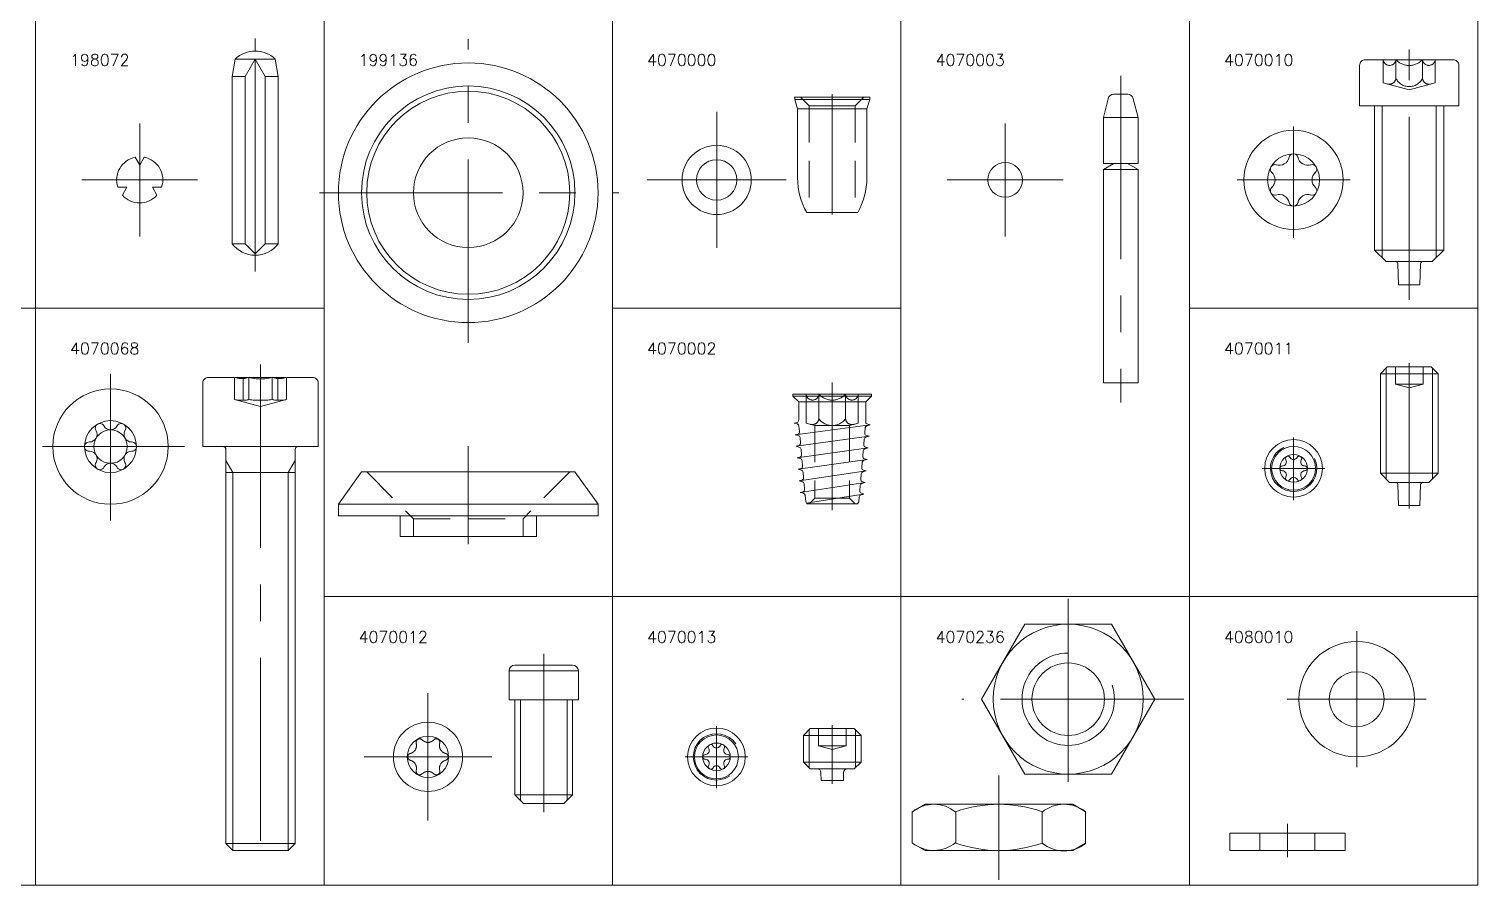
# Model space of a CAD drawing. Header units: millimetres. Extents: x 1459 to 16731, y 971 to 8404.
# Drawn here: x 5698.9 to 5824.5, y 1916.5 to 1990.7 of the extents above; entities that cross this region are included whole.
import ezdxf

# ---------------------------------------------------------------- set-up
doc = ezdxf.new("R2010")
doc.units = ezdxf.units.MM
doc.header["$LTSCALE"] = 0.5
for name, pattern in [('AUSGEZOGEN', [0]), ('CENTER', [50.8, 31.75, -6.35, 6.35, -6.35]), ('HIDDEN', [9.525, 6.35, -3.175])]:
    doc.linetypes.add(name, pattern=pattern)
doc.layers.get('0').update_dxf_attribs({"lineweight": 20})
doc.layers.add('Quincaillerie', color=150, linetype='Continuous', lineweight=20)
doc.styles.add('SBS_BLOCKNAME', font='simplex.shx', dxfattribs={"height": 1})

# ---------------------------------------------------------------- blocks, each defined once
blk = doc.blocks.new('198072_T')
at = {"color": 1, "linetype": 'CENTER'}
for p, q in [((0, 4.89), (0, -4.89)), ((-5.03, 0), (5.02, 0))]:
    blk.add_line(p, q, dxfattribs=at)
blk.add_lwpolyline([(-1.11, -0.64), (-1.49, -1.33, 0.448779), (1.49, -1.33), (1.11, -0.64), (1.9, -0.63, 0.448779), (0.4, 1.96), (0, 1.28), (-0.4, 1.96, 0.448779), (-1.9, -0.63)], format="xyb", close=True)
blk = doc.blocks.new('198072')
at = {"color": 1, "linetype": 'CENTER'}
blk.add_lwpolyline([(0, -18.4), (0, 1.8)], dxfattribs=at)
blk.add_lwpolyline([(2, -1.5), (1.74, 0, 0.40334), (-1.74, 0), (-2, -1.5), (-2, -16, 0.5), (2, -16)], format="xyb", close=True)
for points in [[(-1.74, 0), (1.74, 0)], [(0, 0), (0, -16.87)], [(-2, -1.5), (-0.87, -1.5)], [(0.87, -1.5), (2, -1.5)], [(-2, -16), (-0.87, -16)], [(0.87, -16), (2, -16)]]:
    blk.add_lwpolyline(points)
blk.add_lwpolyline([(-0.87, -16), (0, -16.87), (0.87, -16), (0.87, -1.5), (0, 0), (-0.87, -1.5)], close=True)
blk = doc.blocks.new('199136_T')
at = {"color": 1, "linetype": 'CENTER'}
for p, q in [((0, -13), (0, 13.3)), ((-12.9, 0), (13.05, 0))]:
    blk.add_line(p, q, dxfattribs=at)
for radius in [11.25, 9.25, 8.8, 4.75]:
    blk.add_circle((0, 0), radius)
blk = doc.blocks.new('199136')
at = {"color": 1, "linetype": 'AUSGEZOGEN'}
blk.add_line((0, -2.45), (0, 6.05), dxfattribs=at)
for p, q in [((-9.25, 3.8), (-11.25, 1)), ((-9.25, 3.8), (9.25, 3.8)), ((9.25, 3.8), (11.25, 1)), ((-11.25, 1), (11.25, 1)), ((-11.25, 0), (-11.25, 1)), ((-11.25, 0), (11.25, 0)), ((11.25, 0), (11.25, 1)), ((-5.9, -1.8), (-5.9, 0)), ((5.9, -1.8), (5.9, 0)), ((-5.9, -1.8), (5.9, -1.8))]:
    blk.add_line(p, q)
at = {"linetype": 'HIDDEN'}
for p, q in [((-8.8, 3.8), (-4.75, -0.25)), ((8.8, 3.8), (4.75, -0.25)), ((-4.75, -0.25), (4.75, -0.25)), ((-4.75, -1.8), (-4.75, -0.25)), ((4.75, -1.8), (4.75, -0.25))]:
    blk.add_line(p, q, dxfattribs=at)
blk = doc.blocks.new('4070000_T')
at = {"color": 1, "linetype": 'CENTER'}
for p, q in [((0, 5.89), (0, -5.89)), ((-6.03, 0), (6.02, 0))]:
    blk.add_line(p, q, dxfattribs=at)
for radius in [3, 1.75]:
    blk.add_circle((0, 0), radius)
blk = doc.blocks.new('4070000')
for p, q in [((-3.25, 0), (-3.25, -0.2)), ((-3.25, 0), (3.25, 0)), ((3.25, 0), (3.25, -0.2)), ((-3.25, -0.2), (3.25, -0.2)), ((-3.25, -0.2), (-3, -1)), ((-3, -1), (-3, -7)), ((-3, -1), (3, -1)), ((3.25, -0.2), (3, -1)), ((3, -7), (3, -1)), ((-2.21, -10), (2.21, -10))]:
    blk.add_line(p, q)
at = {"linetype": 'HIDDEN'}
for points in [[(-2.75, 0), (-2, -0.75), (0, -0.75)], [(0, -0.75), (2, -0.75), (2.75, 0)], [(-2, -0.75), (-2, -10)], [(2, -0.75), (2, -10)]]:
    blk.add_lwpolyline(points, dxfattribs=at)
at = {"color": 1, "linetype": 'CENTER'}
blk.add_lwpolyline([(0, 0.26), (0, -10.17)], dxfattribs=at)
for centre, start, end in [((3.07, -7), 180, 209.5978), ((-3.07, -7), 330.4022, 0)]:
    blk.add_arc(centre, 6.07, start, end)
blk.add_point((-3.25, 0))
blk.add_point((-3.25, 0))
blk = doc.blocks.new('4070003_T')
at = {"color": 1, "linetype": 'CENTER'}
for p, q in [((0, 4.89), (0, -4.89)), ((-5.03, 0), (5.02, 0))]:
    blk.add_line(p, q, dxfattribs=at)
blk.add_circle((0, 0), 1.5)
blk = doc.blocks.new('4070003')
at = {"color": 1, "linetype": 'CENTER'}
blk.add_lwpolyline([(0, 7.6), (0, -20.7)], dxfattribs=at)
blk.add_lwpolyline([(-1.5, 4), (-1.5, 0), (1.5, 0), (1.5, 4), (1.09, 5.62, 0.344151), (0.61, 6), (-0.61, 6, 0.344151), (-1.09, 5.62)], format="xyb", close=True)
for points in [[(-1.5, 4), (1.5, 4)], [(0.6, 0), (1.5, -0.52), (1.5, -19), (-1.5, -19), (-1.5, -0.52), (-0.6, 0)], [(-1.5, -0.52), (1.5, -0.52)]]:
    blk.add_lwpolyline(points)
blk = doc.blocks.new('4070002')
blk.add_lwpolyline([(3.4, -0.15), (2.9, -0.65), (2.9, -2.48), (2.9, -2.54), (3.29, -2.64), (3.01, -2.72, 0.315299), (2.86, -2.89), (2.82, -3.37, 0.36397), (2.97, -3.58), (3.2, -3.64), (2.92, -3.72, 0.315299), (2.78, -3.89), (2.73, -4.37, 0.36397), (2.88, -4.58), (3.11, -4.64), (2.84, -4.72, 0.315299), (2.69, -4.89), (2.65, -5.37, 0.36397), (2.79, -5.58), (3.02, -5.64), (2.75, -5.72, 0.315299), (2.6, -5.89), (2.56, -6.37, 0.36397), (2.71, -6.58), (2.94, -6.64), (2.66, -6.72, 0.315299), (2.51, -6.89), (2.47, -7.37, 0.36397), (2.62, -7.58), (2.85, -7.64), (2.57, -7.72, 0.315299), (2.43, -7.89), (2.38, -8.37, 0.36397), (2.53, -8.58), (2.7, -8.63), (2.68, -8.67), (2.49, -8.72, 0.315299), (2.34, -8.89), (2.3, -9.32), (2.2, -9.5), (-2.2, -9.5), (-2.3, -9.32), (-2.35, -8.75, 0.315299), (-2.5, -8.58), (-2.77, -8.5), (-2.54, -8.44, 0.36397), (-2.4, -8.23), (-2.44, -7.75, 0.315299), (-2.59, -7.57), (-2.86, -7.5), (-2.63, -7.44, 0.36397), (-2.48, -7.23), (-2.53, -6.75, 0.315299), (-2.67, -6.57), (-2.95, -6.5), (-2.72, -6.44, 0.36397), (-2.57, -6.23), (-2.61, -5.75, 0.315299), (-2.76, -5.57), (-3.04, -5.5), (-2.81, -5.44, 0.36397), (-2.66, -5.23), (-2.7, -4.75, 0.315299), (-2.85, -4.57), (-3.12, -4.5), (-2.89, -4.44, 0.36397), (-2.75, -4.23), (-2.79, -3.75, 0.315299), (-2.94, -3.57), (-3.21, -3.5), (-2.98, -3.44, 0.36397), (-2.83, -3.23), (-2.88, -2.75, 0.315299), (-3.02, -2.57), (-3.3, -2.5), (-3.05, -2.43, 0.339454), (-2.9, -2.24), (-2.9, -0.65), (-3.4, -0.15), (-3.4, 0), (3.4, 0)], format="xyb", close=True)
at = {"linetype": 'HIDDEN'}
for points in [[(2.26, 0), (2.26, -2.5), (1.5, -2.7), (-1.5, -2.7), (-2.26, -2.5), (-2.26, 0)], [(-1.15, -2.13), (-1.15, 0)], [(1.15, -2.13), (1.15, 0)], [(-1.5, -2.7), (-1.5, -9)], [(1.5, -2.7), (1.5, -9)], [(2, -9.5), (1.5, -9), (-1.5, -9), (-2, -9.5)]]:
    blk.add_lwpolyline(points, dxfattribs=at)
for points in [[(-2.26, 0, 0.897102), (-1.15, 0, 0.436567), (1.15, 0, 0.897102), (2.26, 0, 0.881353)], [(-1.89, -2.6, 0.462074), (-1.15, -2.13, 0.497042), (1.15, -2.13, 0.462342), (1.89, -2.6, 0.458849)]]:
    blk.add_lwpolyline(points, format="xyb", dxfattribs=at)
at = {"color": 1, "linetype": 'CENTER'}
blk.add_lwpolyline([(0, 1.01), (0, -10.04)], dxfattribs=at)
for points in [[(-3.4, -0.15), (3.4, -0.15)], [(-2.9, -0.65), (2.9, -0.65)], [(-3.21, -3.5), (3.29, -2.64)], [(-3.12, -4.5), (3.2, -3.64)], [(-3.04, -5.5), (3.11, -4.64)], [(3.02, -5.64), (-2.95, -6.5)], [(-2.86, -7.5), (2.94, -6.64)], [(-2.77, -8.5), (2.85, -7.64)], [(-2.24, -9.43), (2.69, -8.66)]]:
    blk.add_lwpolyline(points)
blk = doc.blocks.new('4070010_T')
at = {"color": 1, "linetype": 'CENTER'}
for points in [[(0, 4.63), (0, -5.02)], [(4.89, 0), (-4.9, 0)]]:
    blk.add_lwpolyline(points, dxfattribs=at)
for centre, radius in [((-0.01, 0), 4.3), ((0, 0), 2.26)]:
    blk.add_circle(centre, radius)
for centre, radius, start, end in [((-1.62, 0.93), 0.393, 69.1282, 230.8718), ((-1.24, 2.14), 0.876, 250.9836, 349.0164), ((0, 1.87), 0.393, 9.1282, 170.8718), ((1.24, 2.14), 0.876, 190.9836, 289.0164), ((1.62, 0.93), 0.393, 309.1282, 110.8718), ((-2.48, 0), 0.876, 310.9836, 49.0164), ((2.48, 0), 0.876, 130.9836, 229.0164), ((1.62, 0.93), 0.393, 309.1282, 315.856), ((-1.62, -0.93), 0.393, 129.1282, 290.8718), ((1.62, -0.93), 0.393, 249.1282, 50.8718), ((-1.24, -2.14), 0.876, 10.9836, 109.0164), ((0, -1.87), 0.393, 189.1282, 350.8718), ((1.24, -2.14), 0.876, 70.9836, 169.0164)]:
    blk.add_arc(centre, radius, start, end)
blk = doc.blocks.new('4070010')
at = {"linetype": 'HIDDEN'}
for p, q in [((-2.26, 2), (-2.26, 4)), ((2.26, 4), (2.26, 2)), ((0, 1.39), (-2.26, 2)), ((2.26, 2), (0, 1.39))]:
    blk.add_line(p, q, dxfattribs=at)
blk.add_lwpolyline([(4.3, 0), (4.3, 3.5, 0.414214), (3.8, 4), (-3.8, 4, 0.414214), (-4.3, 3.5), (-4.3, 0)], format="xyb", close=True)
for points in [[(-2.26, 4, 0.897102), (-1.15, 4, 0.436567), (1.15, 4, 0.897102), (2.26, 4, 0.881353)], [(-1.89, 1.9, 0.462074), (-1.15, 2.37, 0.613569), (1.15, 2.37, 0.462342), (1.89, 1.9, 0.458849)]]:
    blk.add_lwpolyline(points, format="xyb", dxfattribs=at)
for points in [[(-1.15, 2.37), (-1.15, 4)], [(1.15, 2.37), (1.15, 4)]]:
    blk.add_lwpolyline(points, dxfattribs=at)
at = {"color": 1, "linetype": 'CENTER'}
blk.add_lwpolyline([(0, -16.82), (0, 4.87)], dxfattribs=at)
blk.add_lwpolyline([(-3, 0), (-3, -12.5), (-2, -13.5), (-1.19, -13.5, -0.404026), (-0.99, -13.69), (-0.93, -15.5), (0.93, -15.5), (0.99, -13.69, -0.404026), (1.19, -13.5), (2, -13.5), (3, -12.5), (3, 0)], format="xyb")
for points in [[(-2.35, 0), (-2.35, -13.15)], [(2.35, 0), (2.35, -13.15)], [(-3, -12.5), (3, -12.5)], [(-1.19, -13.5), (1.19, -13.5)]]:
    blk.add_lwpolyline(points)
blk = doc.blocks.new('4070011_T')
at = {"color": 1, "linetype": 'CENTER'}
for p, q in [((0, 2.69), (0, -2.75)), ((2.7, 0), (-2.72, 0))]:
    blk.add_line(p, q, dxfattribs=at)
blk.add_lwpolyline([(0.3, -0.94, 1.114641), (0.67, -0.73, -0.560869), (0.96, -0.21, 1.114641), (0.96, 0.21, -0.560869), (0.67, 0.73, 1.114641), (0.3, 0.94, -0.560869), (-0.3, 0.94, 1.114641), (-0.67, 0.73, -0.560869), (-0.96, 0.21, 1.114641), (-0.96, -0.21, -0.560869), (-0.67, -0.73, 1.114641), (-0.3, -0.94, -0.560869)], format="xyb", close=True)
for radius in [2.5, 1.9, 1.2]:
    blk.add_circle((0, 0), radius)
blk.add_arc((0, 0), 2.01, 115.1295, 25.1295)
blk = doc.blocks.new('4070011')
for p, q in [((-1.9, 0), (-2.5, -0.6)), ((1.9, 0), (-1.9, 0)), ((1.9, 0), (2.5, -0.6)), ((2.5, -0.6), (-2.5, -0.6)), ((-2.5, -9.2), (-2.5, -0.6)), ((-2.01, -0.11), (-2.01, -9.69)), ((2.01, -0.11), (2.01, -9.69)), ((2.5, -0.6), (2.5, -9.2)), ((-2.5, -9.2), (-1.7, -10)), ((-2.5, -9.2), (2.5, -9.2)), ((1.7, -10), (-1.7, -10)), ((2.5, -9.2), (1.7, -10))]:
    blk.add_line(p, q)
at = {"linetype": 'HIDDEN'}
for p, q in [((-1.2, 0), (-1.2, -1.5)), ((1.2, 0), (1.2, -1.5)), ((-1.2, -1.5), (0, -1.82)), ((-1.2, -1.5), (1.2, -1.5)), ((0, -1.82), (1.2, -1.5))]:
    blk.add_line(p, q, dxfattribs=at)
at = {"color": 1, "linetype": 'CENTER'}
blk.add_line((0, -12.26), (0, 0.33), dxfattribs=at)
blk.add_lwpolyline([(1.19, -10, 0.404026), (0.99, -10.19), (0.93, -12), (-0.93, -12), (-0.99, -10.19, 0.404026), (-1.19, -10)], format="xyb")
blk = doc.blocks.new('4070012_T')
at = {"color": 1, "linetype": 'CENTER'}
for p, q in [((0, -5.52), (0, 5.52)), ((-5.52, 0), (5.52, 0))]:
    blk.add_line(p, q, dxfattribs=at)
at = {"flags": 128}
for points in [[(-1.03, 1.21), (-1.03, 1.24), (-1.03, 1.27), (-1.03, 1.3), (-1.02, 1.33), (-1.02, 1.36), (-1, 1.39), (-0.99, 1.41), (-0.97, 1.44), (-0.95, 1.46), (-0.93, 1.49), (-0.91, 1.51), (-0.88, 1.52), (-0.85, 1.54), (-0.82, 1.55), (-0.79, 1.56), (-0.76, 1.56), (-0.73, 1.56), (-0.7, 1.56), (-0.67, 1.56), (-0.64, 1.55), (-0.61, 1.54), (-0.58, 1.53), (-0.56, 1.51), (-0.53, 1.49)], [(-0.53, 1.49), (-0.53, 1.49), (-0.53, 1.49), (-0.53, 1.49), (-0.53, 1.49), (-0.53, 1.49), (-0.53, 1.49), (-0.53, 1.49), (-0.52, 1.49), (-0.52, 1.49), (-0.52, 1.48), (-0.52, 1.48), (-0.52, 1.48), (-0.52, 1.48), (-0.52, 1.48), (-0.52, 1.48), (-0.52, 1.48), (-0.52, 1.48), (-0.52, 1.48), (-0.52, 1.48), (-0.51, 1.48), (-0.51, 1.48), (-0.51, 1.47), (-0.51, 1.47), (-0.51, 1.47)], [(-0.39, 1.37), (-0.39, 1.37), (-0.39, 1.38), (-0.39, 1.38), (-0.4, 1.38), (-0.4, 1.38), (-0.4, 1.38), (-0.41, 1.39), (-0.41, 1.39), (-0.42, 1.39), (-0.42, 1.4), (-0.43, 1.4), (-0.43, 1.41), (-0.44, 1.41), (-0.45, 1.41), (-0.45, 1.42), (-0.46, 1.42), (-0.46, 1.43), (-0.47, 1.44), (-0.48, 1.44), (-0.48, 1.45), (-0.49, 1.45), (-0.5, 1.46), (-0.5, 1.47), (-0.51, 1.47)], [(0, 1.26), (-0.06, 1.26), (-0.09, 1.26), (-0.12, 1.27), (-0.15, 1.27), (-0.17, 1.28), (-0.19, 1.28), (-0.2, 1.29), (-0.22, 1.29), (-0.23, 1.3), (-0.25, 1.3), (-0.26, 1.31), (-0.27, 1.31), (-0.28, 1.32), (-0.29, 1.32), (-0.3, 1.33), (-0.32, 1.33), (-0.33, 1.34), (-0.34, 1.34), (-0.34, 1.35), (-0.35, 1.35), (-0.36, 1.36), (-0.37, 1.36), (-0.38, 1.37), (-0.39, 1.37)], [(0.39, 1.37), (0.38, 1.37), (0.37, 1.36), (0.36, 1.36), (0.35, 1.35), (0.34, 1.35), (0.34, 1.34), (0.33, 1.34), (0.32, 1.33), (0.3, 1.33), (0.29, 1.32), (0.28, 1.32), (0.27, 1.31), (0.26, 1.31), (0.25, 1.3), (0.23, 1.3), (0.22, 1.29), (0.2, 1.29), (0.18, 1.28), (0.17, 1.28), (0.15, 1.27), (0.12, 1.27), (0.09, 1.26), (0.06, 1.26), (0, 1.26)], [(0.51, 1.47), (0.5, 1.47), (0.5, 1.46), (0.49, 1.45), (0.48, 1.45), (0.48, 1.44), (0.47, 1.44), (0.46, 1.43), (0.46, 1.42), (0.45, 1.42), (0.45, 1.41), (0.44, 1.41), (0.43, 1.41), (0.43, 1.4), (0.42, 1.4), (0.42, 1.39), (0.41, 1.39), (0.41, 1.39), (0.4, 1.38), (0.4, 1.38), (0.4, 1.38), (0.39, 1.38), (0.39, 1.38), (0.39, 1.37), (0.39, 1.37)], [(0.51, 1.47), (0.51, 1.47), (0.51, 1.47), (0.51, 1.48), (0.51, 1.48), (0.52, 1.48), (0.52, 1.48), (0.52, 1.48), (0.52, 1.48), (0.52, 1.48), (0.52, 1.48), (0.52, 1.48), (0.52, 1.48), (0.52, 1.48), (0.52, 1.48), (0.52, 1.49), (0.52, 1.49), (0.53, 1.49), (0.53, 1.49), (0.53, 1.49), (0.53, 1.49), (0.53, 1.49), (0.53, 1.49), (0.53, 1.49), (0.53, 1.49)], [(0.53, 1.49), (0.55, 1.51), (0.58, 1.52), (0.6, 1.54), (0.63, 1.55), (0.66, 1.56), (0.69, 1.56), (0.71, 1.56), (0.74, 1.56), (0.77, 1.56), (0.8, 1.56), (0.83, 1.55), (0.85, 1.54), (0.88, 1.52), (0.9, 1.51), (0.93, 1.49), (0.95, 1.47), (0.97, 1.45), (0.98, 1.42), (1, 1.4), (1.01, 1.37), (1.02, 1.35), (1.03, 1.32), (1.03, 1.29), (1.03, 1.26)], [(1.03, 1.26), (1.03, 1.26), (1.03, 1.26), (1.03, 1.25), (1.03, 1.25), (1.03, 1.25), (1.03, 1.25), (1.03, 1.24), (1.03, 1.24), (1.03, 1.24), (1.03, 1.24), (1.03, 1.24), (1.03, 1.23), (1.03, 1.23), (1.03, 1.23), (1.03, 1.23), (1.03, 1.22), (1.03, 1.22), (1.03, 1.22), (1.03, 1.22), (1.03, 1.22), (1.03, 1.21), (1.03, 1.21), (1.03, 1.21), (1.03, 1.21)], [(-1.76, 0), (-1.76, 0.02), (-1.76, 0.03), (-1.76, 0.05), (-1.75, 0.06), (-1.75, 0.08), (-1.74, 0.09), (-1.74, 0.11), (-1.73, 0.12), (-1.73, 0.14), (-1.72, 0.15), (-1.71, 0.16), (-1.7, 0.18), (-1.69, 0.19), (-1.68, 0.2), (-1.67, 0.21), (-1.66, 0.22), (-1.65, 0.23), (-1.64, 0.24), (-1.63, 0.25), (-1.61, 0.26), (-1.6, 0.27), (-1.59, 0.27), (-1.57, 0.28), (-1.56, 0.29)], [(-1.56, -0.29), (-1.57, -0.28), (-1.59, -0.27), (-1.6, -0.27), (-1.61, -0.26), (-1.63, -0.25), (-1.64, -0.24), (-1.65, -0.23), (-1.66, -0.22), (-1.67, -0.21), (-1.68, -0.2), (-1.69, -0.19), (-1.7, -0.18), (-1.71, -0.16), (-1.72, -0.15), (-1.73, -0.14), (-1.73, -0.12), (-1.74, -0.11), (-1.74, -0.09), (-1.75, -0.08), (-1.75, -0.06), (-1.76, -0.05), (-1.76, -0.03), (-1.76, -0.02), (-1.76, 0)], [(-1.56, 0.29), (-1.56, 0.29), (-1.56, 0.29), (-1.55, 0.29), (-1.55, 0.29), (-1.55, 0.29), (-1.55, 0.29), (-1.55, 0.29), (-1.55, 0.29), (-1.55, 0.29), (-1.55, 0.29), (-1.55, 0.29), (-1.54, 0.29), (-1.54, 0.29), (-1.54, 0.29), (-1.54, 0.29), (-1.54, 0.29), (-1.54, 0.29), (-1.54, 0.29), (-1.54, 0.29), (-1.54, 0.29), (-1.53, 0.29), (-1.53, 0.29), (-1.53, 0.29), (-1.53, 0.29)], [(-1.38, 0.35), (-1.39, 0.35), (-1.39, 0.35), (-1.39, 0.35), (-1.39, 0.35), (-1.4, 0.34), (-1.4, 0.34), (-1.41, 0.34), (-1.41, 0.34), (-1.42, 0.33), (-1.42, 0.33), (-1.43, 0.33), (-1.43, 0.33), (-1.44, 0.32), (-1.45, 0.32), (-1.46, 0.32), (-1.46, 0.32), (-1.47, 0.31), (-1.48, 0.31), (-1.49, 0.31), (-1.5, 0.3), (-1.5, 0.3), (-1.51, 0.3), (-1.52, 0.3), (-1.53, 0.29)], [(-1.09, 0.63), (-1.12, 0.58), (-1.14, 0.55), (-1.16, 0.53), (-1.18, 0.51), (-1.19, 0.49), (-1.2, 0.48), (-1.22, 0.47), (-1.23, 0.46), (-1.24, 0.45), (-1.25, 0.44), (-1.26, 0.43), (-1.27, 0.42), (-1.28, 0.41), (-1.29, 0.41), (-1.3, 0.4), (-1.31, 0.39), (-1.32, 0.39), (-1.33, 0.38), (-1.34, 0.37), (-1.35, 0.37), (-1.36, 0.36), (-1.37, 0.36), (-1.37, 0.35), (-1.38, 0.35)], [(-0.99, 0.99), (-0.99, 0.98), (-0.99, 0.97), (-0.99, 0.96), (-1, 0.95), (-1, 0.94), (-1, 0.93), (-1, 0.92), (-1, 0.91), (-1, 0.9), (-1, 0.89), (-1, 0.88), (-1, 0.87), (-1.01, 0.85), (-1.01, 0.84), (-1.01, 0.83), (-1.02, 0.82), (-1.02, 0.8), (-1.02, 0.79), (-1.03, 0.77), (-1.03, 0.75), (-1.04, 0.73), (-1.05, 0.71), (-1.07, 0.67), (-1.09, 0.63)], [(-1.02, 1.18), (-1.02, 1.18), (-1.02, 1.18), (-1.02, 1.18), (-1.02, 1.18), (-1.02, 1.18), (-1.02, 1.19), (-1.02, 1.19), (-1.02, 1.19), (-1.02, 1.19), (-1.02, 1.19), (-1.02, 1.19), (-1.02, 1.19), (-1.02, 1.19), (-1.02, 1.19), (-1.02, 1.2), (-1.02, 1.2), (-1.02, 1.2), (-1.02, 1.2), (-1.03, 1.2), (-1.03, 1.2), (-1.03, 1.2), (-1.03, 1.2), (-1.03, 1.21), (-1.03, 1.21)], [(-1.02, 1.18), (-1.02, 1.17), (-1.02, 1.16), (-1.01, 1.15), (-1.01, 1.14), (-1.01, 1.13), (-1.01, 1.13), (-1.01, 1.12), (-1, 1.11), (-1, 1.1), (-1, 1.09), (-1, 1.09), (-1, 1.08), (-1, 1.07), (-1, 1.07), (-1, 1.06), (-1, 1.05), (-1, 1.05), (-1, 1.04), (-1, 1.04), (-1, 1.03), (-1, 1.03), (-1, 1.03), (-1, 1.02), (-1, 1.02)], [(0.99, 1.02), (0.99, 1.02), (0.99, 1.03), (1, 1.03), (1, 1.03), (1, 1.04), (1, 1.04), (1, 1.05), (1, 1.05), (1, 1.06), (1, 1.07), (1, 1.07), (1, 1.08), (1, 1.09), (1, 1.09), (1, 1.1), (1, 1.11), (1.01, 1.12), (1.01, 1.13), (1.01, 1.13), (1.01, 1.14), (1.01, 1.15), (1.02, 1.16), (1.02, 1.17), (1.02, 1.18)], [(1.09, 0.63), (1.06, 0.68), (1.05, 0.71), (1.04, 0.74), (1.03, 0.76), (1.02, 0.78), (1.02, 0.8), (1.01, 0.82), (1.01, 0.83), (1.01, 0.85), (1, 0.86), (1, 0.88), (1, 0.89), (1, 0.9), (1, 0.92), (1, 0.93), (1, 0.94), (0.99, 0.95), (0.99, 0.96), (0.99, 0.97), (0.99, 0.98), (0.99, 0.99), (0.99, 1), (0.99, 1.01), (0.99, 1.02)], [(1.03, 1.21), (1.03, 1.21), (1.03, 1.2), (1.03, 1.2), (1.03, 1.2), (1.03, 1.2), (1.02, 1.2), (1.02, 1.2), (1.02, 1.2), (1.02, 1.2), (1.02, 1.19), (1.02, 1.19), (1.02, 1.19), (1.02, 1.19), (1.02, 1.19), (1.02, 1.19), (1.02, 1.19), (1.02, 1.19), (1.02, 1.19), (1.02, 1.18), (1.02, 1.18), (1.02, 1.18), (1.02, 1.18), (1.02, 1.18), (1.02, 1.18)], [(1.38, 0.35), (1.37, 0.35), (1.37, 0.36), (1.36, 0.36), (1.35, 0.37), (1.34, 0.37), (1.33, 0.38), (1.32, 0.39), (1.31, 0.39), (1.3, 0.4), (1.29, 0.41), (1.28, 0.41), (1.27, 0.42), (1.26, 0.43), (1.25, 0.44), (1.24, 0.45), (1.23, 0.46), (1.22, 0.47), (1.2, 0.48), (1.19, 0.5), (1.18, 0.51), (1.16, 0.53), (1.14, 0.55), (1.12, 0.58), (1.09, 0.63)], [(1.53, 0.29), (1.52, 0.3), (1.51, 0.3), (1.5, 0.3), (1.5, 0.3), (1.49, 0.31), (1.48, 0.31), (1.47, 0.31), (1.46, 0.32), (1.46, 0.32), (1.45, 0.32), (1.44, 0.32), (1.43, 0.33), (1.43, 0.33), (1.42, 0.33), (1.42, 0.33), (1.41, 0.34), (1.41, 0.34), (1.4, 0.34), (1.4, 0.34), (1.39, 0.35), (1.39, 0.35), (1.39, 0.35), (1.39, 0.35), (1.38, 0.35)], [(1.53, 0.29), (1.53, 0.29), (1.53, 0.29), (1.53, 0.29), (1.54, 0.29), (1.54, 0.29), (1.54, 0.29), (1.54, 0.29), (1.54, 0.29), (1.54, 0.29), (1.54, 0.29), (1.54, 0.29), (1.54, 0.29), (1.55, 0.29), (1.55, 0.29), (1.55, 0.29), (1.55, 0.29), (1.55, 0.29), (1.55, 0.29), (1.55, 0.29), (1.55, 0.29), (1.55, 0.29), (1.56, 0.29), (1.56, 0.29), (1.56, 0.29)], [(1.56, 0.29), (1.57, 0.28), (1.59, 0.27), (1.6, 0.27), (1.61, 0.26), (1.63, 0.25), (1.64, 0.24), (1.65, 0.23), (1.66, 0.22), (1.67, 0.21), (1.68, 0.2), (1.69, 0.19), (1.7, 0.18), (1.71, 0.16), (1.72, 0.15), (1.73, 0.14), (1.73, 0.12), (1.74, 0.11), (1.74, 0.09), (1.75, 0.08), (1.75, 0.06), (1.76, 0.05), (1.76, 0.03), (1.76, 0.02), (1.76, 0)], [(1.56, -0.29), (1.57, -0.28), (1.59, -0.27), (1.6, -0.27), (1.61, -0.26), (1.63, -0.25), (1.64, -0.24), (1.65, -0.23), (1.66, -0.22), (1.67, -0.21), (1.68, -0.2), (1.69, -0.19), (1.7, -0.18), (1.71, -0.16), (1.72, -0.15), (1.73, -0.14), (1.73, -0.12), (1.74, -0.11), (1.74, -0.09), (1.75, -0.08), (1.75, -0.06), (1.76, -0.05), (1.76, -0.03), (1.76, -0.02), (1.76, 0)], [(-1.53, -0.29), (-1.53, -0.29), (-1.53, -0.29), (-1.53, -0.29), (-1.54, -0.29), (-1.54, -0.29), (-1.54, -0.29), (-1.54, -0.29), (-1.54, -0.29), (-1.54, -0.29), (-1.54, -0.29), (-1.54, -0.29), (-1.54, -0.29), (-1.55, -0.29), (-1.55, -0.29), (-1.55, -0.29), (-1.55, -0.29), (-1.55, -0.29), (-1.55, -0.29), (-1.55, -0.29), (-1.55, -0.29), (-1.55, -0.29), (-1.56, -0.29), (-1.56, -0.29), (-1.56, -0.29)], [(-1.53, -0.29), (-1.52, -0.3), (-1.51, -0.3), (-1.5, -0.3), (-1.5, -0.3), (-1.49, -0.31), (-1.48, -0.31), (-1.47, -0.31), (-1.46, -0.32), (-1.46, -0.32), (-1.45, -0.32), (-1.44, -0.32), (-1.43, -0.33), (-1.43, -0.33), (-1.42, -0.33), (-1.42, -0.33), (-1.41, -0.34), (-1.41, -0.34), (-1.4, -0.34), (-1.4, -0.34), (-1.39, -0.35), (-1.39, -0.35), (-1.39, -0.35), (-1.39, -0.35), (-1.38, -0.35)], [(-1.38, -0.35), (-1.37, -0.35), (-1.37, -0.36), (-1.36, -0.36), (-1.35, -0.37), (-1.34, -0.37), (-1.33, -0.38), (-1.32, -0.39), (-1.31, -0.39), (-1.3, -0.4), (-1.29, -0.41), (-1.28, -0.41), (-1.27, -0.42), (-1.26, -0.43), (-1.25, -0.44), (-1.24, -0.45), (-1.23, -0.46), (-1.22, -0.47), (-1.2, -0.48), (-1.19, -0.5), (-1.18, -0.51), (-1.16, -0.53), (-1.14, -0.55), (-1.12, -0.58), (-1.09, -0.63)], [(-1.09, -0.63), (-1.07, -0.67), (-1.05, -0.71), (-1.04, -0.73), (-1.03, -0.75), (-1.03, -0.77), (-1.02, -0.79), (-1.02, -0.8), (-1.02, -0.82), (-1.01, -0.83), (-1.01, -0.84), (-1.01, -0.86), (-1, -0.87), (-1, -0.88), (-1, -0.89), (-1, -0.9), (-1, -0.91), (-1, -0.92), (-1, -0.93), (-1, -0.94), (-1, -0.95), (-0.99, -0.96), (-0.99, -0.97), (-0.99, -0.98), (-0.99, -0.99)], [(-1.03, -1.21), (-1.03, -1.21), (-1.03, -1.2), (-1.03, -1.2), (-1.03, -1.2), (-1.03, -1.2), (-1.02, -1.2), (-1.02, -1.2), (-1.02, -1.2), (-1.02, -1.2), (-1.02, -1.19), (-1.02, -1.19), (-1.02, -1.19), (-1.02, -1.19), (-1.02, -1.19), (-1.02, -1.19), (-1.02, -1.19), (-1.02, -1.19), (-1.02, -1.19), (-1.02, -1.18), (-1.02, -1.18), (-1.02, -1.18), (-1.02, -1.18), (-1.02, -1.18), (-1.02, -1.18)], [(-0.53, -1.49), (-0.56, -1.51), (-0.58, -1.53), (-0.61, -1.54), (-0.64, -1.55), (-0.67, -1.56), (-0.7, -1.56), (-0.73, -1.56), (-0.76, -1.56), (-0.79, -1.56), (-0.82, -1.55), (-0.85, -1.54), (-0.88, -1.52), (-0.91, -1.51), (-0.93, -1.49), (-0.95, -1.46), (-0.97, -1.44), (-0.99, -1.41), (-1, -1.39), (-1.02, -1.36), (-1.02, -1.33), (-1.03, -1.3), (-1.03, -1.27), (-1.03, -1.24), (-1.03, -1.21)], [(-1, -1.02), (-1, -1.02), (-1, -1.03), (-1, -1.03), (-1, -1.03), (-1, -1.04), (-1, -1.04), (-1, -1.05), (-1, -1.05), (-1, -1.06), (-1, -1.07), (-1, -1.07), (-1, -1.08), (-1, -1.09), (-1, -1.09), (-1, -1.1), (-1, -1.11), (-1.01, -1.12), (-1.01, -1.13), (-1.01, -1.13), (-1.01, -1.14), (-1.01, -1.15), (-1.02, -1.16), (-1.02, -1.17), (-1.02, -1.18)], [(0.99, -1.02), (0.99, -1.01), (0.99, -1), (0.99, -0.99), (0.99, -0.98), (0.99, -0.97), (0.99, -0.96), (0.99, -0.95), (1, -0.94), (1, -0.93), (1, -0.92), (1, -0.9), (1, -0.89), (1, -0.88), (1, -0.86), (1.01, -0.85), (1.01, -0.83), (1.01, -0.82), (1.02, -0.8), (1.02, -0.78), (1.03, -0.76), (1.04, -0.74), (1.05, -0.71), (1.06, -0.68), (1.09, -0.63)], [(1.02, -1.18), (1.02, -1.17), (1.02, -1.16), (1.01, -1.15), (1.01, -1.14), (1.01, -1.13), (1.01, -1.13), (1.01, -1.12), (1, -1.11), (1, -1.1), (1, -1.09), (1, -1.09), (1, -1.08), (1, -1.07), (1, -1.07), (1, -1.06), (1, -1.05), (1, -1.05), (1, -1.04), (1, -1.04), (1, -1.03), (1, -1.03), (0.99, -1.03), (0.99, -1.02), (0.99, -1.02)], [(1.02, -1.18), (1.02, -1.18), (1.02, -1.18), (1.02, -1.18), (1.02, -1.18), (1.02, -1.18), (1.02, -1.19), (1.02, -1.19), (1.02, -1.19), (1.02, -1.19), (1.02, -1.19), (1.02, -1.19), (1.02, -1.19), (1.02, -1.19), (1.02, -1.19), (1.02, -1.2), (1.02, -1.2), (1.02, -1.2), (1.02, -1.2), (1.03, -1.2), (1.03, -1.2), (1.03, -1.2), (1.03, -1.2), (1.03, -1.21), (1.03, -1.21)], [(1.03, -1.21), (1.03, -1.21), (1.03, -1.21), (1.03, -1.21), (1.03, -1.22), (1.03, -1.22), (1.03, -1.22), (1.03, -1.22), (1.03, -1.22), (1.03, -1.23), (1.03, -1.23), (1.03, -1.23), (1.03, -1.23), (1.03, -1.24), (1.03, -1.24), (1.03, -1.24), (1.03, -1.24), (1.03, -1.24), (1.03, -1.25), (1.03, -1.25), (1.03, -1.25), (1.03, -1.25), (1.03, -1.26), (1.03, -1.26), (1.03, -1.26)], [(1.09, -0.63), (1.12, -0.58), (1.14, -0.55), (1.16, -0.53), (1.18, -0.51), (1.19, -0.49), (1.2, -0.48), (1.22, -0.47), (1.23, -0.46), (1.24, -0.45), (1.25, -0.44), (1.26, -0.43), (1.27, -0.42), (1.28, -0.41), (1.29, -0.41), (1.3, -0.4), (1.31, -0.39), (1.32, -0.39), (1.33, -0.38), (1.34, -0.37), (1.35, -0.37), (1.36, -0.36), (1.37, -0.36), (1.37, -0.35), (1.38, -0.35)], [(1.53, -0.29), (1.52, -0.3), (1.51, -0.3), (1.5, -0.3), (1.5, -0.3), (1.49, -0.31), (1.48, -0.31), (1.47, -0.31), (1.46, -0.32), (1.46, -0.32), (1.45, -0.32), (1.44, -0.32), (1.43, -0.33), (1.43, -0.33), (1.42, -0.33), (1.42, -0.33), (1.41, -0.34), (1.41, -0.34), (1.4, -0.34), (1.4, -0.34), (1.39, -0.35), (1.39, -0.35), (1.39, -0.35), (1.39, -0.35), (1.38, -0.35)], [(1.56, -0.29), (1.56, -0.29), (1.56, -0.29), (1.55, -0.29), (1.55, -0.29), (1.55, -0.29), (1.55, -0.29), (1.55, -0.29), (1.55, -0.29), (1.55, -0.29), (1.55, -0.29), (1.55, -0.29), (1.54, -0.29), (1.54, -0.29), (1.54, -0.29), (1.54, -0.29), (1.54, -0.29), (1.54, -0.29), (1.54, -0.29), (1.54, -0.29), (1.54, -0.29), (1.53, -0.29), (1.53, -0.29), (1.53, -0.29), (1.53, -0.29)], [(-0.51, -1.47), (-0.51, -1.47), (-0.51, -1.47), (-0.51, -1.48), (-0.51, -1.48), (-0.52, -1.48), (-0.52, -1.48), (-0.52, -1.48), (-0.52, -1.48), (-0.52, -1.48), (-0.52, -1.48), (-0.52, -1.48), (-0.52, -1.48), (-0.52, -1.48), (-0.52, -1.48), (-0.52, -1.49), (-0.52, -1.49), (-0.53, -1.49), (-0.53, -1.49), (-0.53, -1.49), (-0.53, -1.49), (-0.53, -1.49), (-0.53, -1.49), (-0.53, -1.49), (-0.53, -1.49)], [(-0.51, -1.47), (-0.5, -1.47), (-0.5, -1.46), (-0.49, -1.45), (-0.48, -1.45), (-0.48, -1.44), (-0.47, -1.44), (-0.46, -1.43), (-0.46, -1.42), (-0.45, -1.42), (-0.45, -1.41), (-0.44, -1.41), (-0.43, -1.41), (-0.43, -1.4), (-0.42, -1.4), (-0.42, -1.39), (-0.41, -1.39), (-0.41, -1.39), (-0.4, -1.38), (-0.4, -1.38), (-0.4, -1.38), (-0.39, -1.38), (-0.39, -1.38), (-0.39, -1.37), (-0.39, -1.37)], [(-0.39, -1.37), (-0.38, -1.37), (-0.37, -1.36), (-0.36, -1.36), (-0.35, -1.35), (-0.34, -1.35), (-0.34, -1.34), (-0.33, -1.34), (-0.32, -1.33), (-0.3, -1.33), (-0.29, -1.32), (-0.28, -1.32), (-0.27, -1.31), (-0.26, -1.31), (-0.25, -1.3), (-0.23, -1.3), (-0.22, -1.29), (-0.2, -1.29), (-0.18, -1.28), (-0.17, -1.28), (-0.15, -1.27), (-0.12, -1.27), (-0.09, -1.27), (-0.06, -1.26), (0, -1.26)], [(0, -1.26), (0.06, -1.26), (0.09, -1.27), (0.12, -1.27), (0.15, -1.27), (0.17, -1.28), (0.19, -1.28), (0.2, -1.29), (0.22, -1.29), (0.23, -1.3), (0.25, -1.3), (0.26, -1.31), (0.27, -1.31), (0.28, -1.32), (0.29, -1.32), (0.3, -1.33), (0.32, -1.33), (0.33, -1.34), (0.34, -1.34), (0.34, -1.35), (0.35, -1.35), (0.36, -1.36), (0.37, -1.36), (0.38, -1.37), (0.39, -1.37)], [(0.39, -1.37), (0.39, -1.37), (0.39, -1.38), (0.39, -1.38), (0.4, -1.38), (0.4, -1.38), (0.4, -1.38), (0.41, -1.39), (0.41, -1.39), (0.42, -1.39), (0.42, -1.4), (0.43, -1.4), (0.43, -1.41), (0.44, -1.41), (0.45, -1.41), (0.45, -1.42), (0.46, -1.42), (0.46, -1.43), (0.47, -1.44), (0.48, -1.44), (0.48, -1.45), (0.49, -1.45), (0.5, -1.46), (0.5, -1.47), (0.51, -1.47)], [(0.53, -1.49), (0.53, -1.49), (0.53, -1.49), (0.53, -1.49), (0.53, -1.49), (0.53, -1.49), (0.53, -1.49), (0.53, -1.49), (0.52, -1.49), (0.52, -1.49), (0.52, -1.48), (0.52, -1.48), (0.52, -1.48), (0.52, -1.48), (0.52, -1.48), (0.52, -1.48), (0.52, -1.48), (0.52, -1.48), (0.52, -1.48), (0.52, -1.48), (0.51, -1.48), (0.51, -1.48), (0.51, -1.47), (0.51, -1.47), (0.51, -1.47)], [(1.03, -1.26), (1.03, -1.29), (1.03, -1.32), (1.02, -1.35), (1.01, -1.37), (1, -1.4), (0.98, -1.42), (0.97, -1.45), (0.95, -1.47), (0.93, -1.49), (0.9, -1.51), (0.88, -1.52), (0.85, -1.54), (0.83, -1.55), (0.8, -1.55), (0.77, -1.56), (0.74, -1.56), (0.71, -1.56), (0.69, -1.56), (0.66, -1.56), (0.63, -1.55), (0.6, -1.54), (0.58, -1.52), (0.55, -1.51), (0.53, -1.49)]]:
    blk.add_lwpolyline(points, dxfattribs=at)
for radius in [3, 1.79, 1.79]:
    blk.add_circle((0, 0), radius)
for centre, major_axis, start_param, end_param in [((-13.19, -14.91), (12.11, 16.16), 6.160222, 6.171959), ((-13.19, 14.91), (12.11, -16.16), 0.111226, 0.122964)]:
    blk.add_ellipse(centre, major_axis=major_axis, ratio=0.092726, start_param=start_param, end_param=end_param)
blk = doc.blocks.new('4070012')
at = {"color": 1, "linetype": 'CENTER'}
blk.add_line((0, 3.9804), (0, -9.75), dxfattribs=at)
for p, q in [((-2.5, 3), (2.5, 3)), ((3, 2.5), (-3, 2.5)), ((-3, 2.5), (-3, 0)), ((3, 2.5), (3, 0)), ((-3, 0), (3, 0)), ((-2.5, 0), (-2.5, -8.25)), ((-2.0215, 0), (-2.0215, -8.7285)), ((2.0215, -8.7285), (2.0215, 0)), ((2.5, 0), (2.5, -8.25)), ((-2.5, -8.25), (2.5, -8.25)), ((-1.75, -9), (-2.5, -8.25)), ((1.75, -9), (2.5, -8.25)), ((-1.75, -9), (1.75, -9))]:
    blk.add_line(p, q)
for centre, start, end in [((-2.5, 2.5), 90, 180), ((2.5, 2.5), 0, 90)]:
    blk.add_arc(centre, 0.5, start, end)
blk = doc.blocks.new('4070013_T')
at = {"color": 1, "linetype": 'CENTER'}
for p, q in [((0, 2.66), (0, -2.72)), ((2.73, 0), (-2.71, 0))]:
    blk.add_line(p, q, dxfattribs=at)
blk.add_lwpolyline([(0.3, -0.94, 1.114641), (0.67, -0.73, -0.560869), (0.96, -0.21, 1.114641), (0.96, 0.21, -0.560869), (0.67, 0.73, 1.114641), (0.3, 0.94, -0.560869), (-0.3, 0.94, 1.114641), (-0.67, 0.73, -0.560869), (-0.96, 0.21, 1.114641), (-0.96, -0.21, -0.560869), (-0.67, -0.73, 1.114641), (-0.3, -0.94, -0.560869)], format="xyb", close=True)
for radius in [2.5, 1.9, 1.2]:
    blk.add_circle((0, 0), radius)
blk.add_arc((0, 0), 2.01, 33.8831, 303.8831)
blk = doc.blocks.new('4070013')
for p, q in [((-1.9, 0), (-2.5, -0.6)), ((1.9, 0), (-1.9, 0)), ((1.9, 0), (2.5, -0.6)), ((-2.5, -0.6), (-2.5, -2.9)), ((-2.5, -0.6), (2.5, -0.6)), ((-2.01, -0.11), (-2.01, -3.39)), ((2.01, -0.11), (2.01, -3.39)), ((2.5, -0.6), (2.5, -2.9)), ((-2.5, -2.9), (2.5, -2.9)), ((-2.5, -2.9), (-1.9, -3.5)), ((-1.9, -3.5), (1.9, -3.5)), ((2.5, -2.9), (1.9, -3.5)), ((-0.99, -3.79), (-0.97, -4.5)), ((-0.97, -4.5), (0.97, -4.5)), ((0.99, -3.79), (0.97, -4.5))]:
    blk.add_line(p, q)
at = {"linetype": 'HIDDEN'}
for p, q in [((-1.2, 0), (-1.2, -1.5)), ((1.2, 0), (1.2, -1.5)), ((-1.2, -1.5), (0, -1.82)), ((-1.2, -1.5), (1.2, -1.5)), ((0, -1.82), (1.2, -1.5))]:
    blk.add_line(p, q, dxfattribs=at)
at = {"color": 1, "linetype": 'CENTER'}
blk.add_line((0, -4.8), (0, 0.3), dxfattribs=at)
for centre, start, end in [((-1.29, -3.8), 2, 90), ((1.29, -3.8), 90, 178)]:
    blk.add_arc(centre, 0.3, start, end)
blk = doc.blocks.new('4070068_T')
at = {"color": 1, "linetype": 'CENTER'}
for points in [[(0, -6.4), (0, 6.3)], [(-5.9, 0), (6.4, 0)]]:
    blk.add_lwpolyline(points, dxfattribs=at)
blk.add_lwpolyline([(0.56, -1.76, 1.114641), (1.25, -1.37, -0.560869), (1.81, -0.4, 1.114641), (1.81, 0.4, -0.560869), (1.25, 1.37, 1.114641), (0.56, 1.76, -0.560869), (-0.56, 1.76, 1.114641), (-1.25, 1.37, -0.560869), (-1.81, 0.4, 1.114641), (-1.81, -0.4, -0.560869), (-1.25, -1.37, 1.114641), (-0.56, -1.76, -0.560869)], format="xyb", close=True)
for radius in [5, 2.25, 1.45]:
    blk.add_circle((0, 0), radius)
blk = doc.blocks.new('4070068')
at = {"color": 1, "linetype": 'CENTER'}
blk.add_lwpolyline([(0, 7.1), (0, -36.2)], dxfattribs=at)
blk.add_lwpolyline([(5, 0), (-5, 0), (-5, 5.5, -0.414214), (-4.5, 6), (4.5, 6, -0.414214), (5, 5.5)], format="xyb", close=True)
at = {"linetype": 'HIDDEN'}
for points in [[(-2.25, 6), (-2.25, 4.07)], [(-1.5, 5.91), (-1.5, 4.01)], [(-1, 6), (-1, 4.07)], [(1, 6), (1, 4.07)], [(1.5, 5.91), (1.5, 4.01)], [(2.25, 6), (2.25, 4.07)], [(-2.25, 4.07), (0, 3.47)], [(2.25, 4.07), (0, 3.47)]]:
    blk.add_lwpolyline(points, dxfattribs=at)
blk.add_lwpolyline([(3.25, 0, 0.414214), (3, -0.25), (3, -34.4), (2.4, -35), (-2.4, -35), (-3, -34.4), (-3, -0.25, 0.414214), (-3.25, 0)], format="xyb")
for points in [[(-3, -1.21), (-2.4, -2.25), (-2.4, -35)], [(3, -1.21), (2.4, -2.25), (2.4, -35)], [(3, -2.25), (-3, -2.25)], [(3, -34.4), (-3, -34.4)]]:
    blk.add_lwpolyline(points)
for centre, radius, start, end in [((-1.62, 7.9), 2, 251.79, 288.21), ((0, 9.36), 3.5, 253.4149, 286.5851), ((1.63, 7.9), 2, 251.79, 288.21), ((-1.62, 7.39), 3.38, 259.3357, 280.6643), ((0, 12.17), 8.16, 262.9585, 277.0415), ((1.63, 7.39), 3.38, 259.3357, 280.6643)]:
    blk.add_arc(centre, radius, start, end, dxfattribs=at)
blk = doc.blocks.new('4070236_T')
at = {"color": 1, "linetype": 'CENTER'}
for points in [[(0, 8.71), (0, -8.58)], [(10.01, 0), (-9.23, 0)]]:
    blk.add_lwpolyline(points, dxfattribs=at)
for points in [[(-3.75, 6.5), (-7.51, 0)], [(3.75, 6.5), (-3.75, 6.5)], [(7.51, 0), (3.75, 6.5)], [(-3.75, -6.5), (-7.51, 0)], [(7.51, 0), (3.75, -6.5)], [(3.75, -6.5), (-3.75, -6.5)]]:
    blk.add_lwpolyline(points)
for radius in [6.5, 3.14]:
    blk.add_circle((0, 0), radius)
blk.add_arc((0, 0), 4, 90, 17.8189)
blk = doc.blocks.new('4070236')
at = {"color": 1, "linetype": 'CENTER'}
blk.add_lwpolyline([(0, -2.54), (0, 6.5)], dxfattribs=at)
blk.add_lwpolyline([(7.51, 0.64), (6.39, 0), (-6.39, 0), (-7.51, 0.64), (-7.51, 3.36), (-6.39, 4), (6.39, 4), (7.51, 3.36)], close=True)
for points in [[(7.51, 3.36, 0.353276), (3.75, 3.32, 0.353276)], [(-3.75, 0.64, 0.171526), (3.75, 0.64), (3.75, 3.32)], [(3.75, 0.64, 0.353276), (7.51, 0.61, 0.353276)]]:
    blk.add_lwpolyline(points, format="xyb")
blk.add_lwpolyline([(-3.75, 0.68), (-3.75, 3.36)])
for centre, radius, start, end in [((-5.65, 1.01), 2.99, 50.4981, 128.3265), ((0, -7.26), 11.26, 70.534, 109.466), ((-5.65, 2.99), 2.99, 231.6735, 309.5019)]:
    blk.add_arc(centre, radius, start, end)
blk = doc.blocks.new('4080010_T')
at = {"color": 1, "linetype": 'CENTER'}
for p, q in [((0, 5.89), (0, -5.89)), ((-6.03, 0), (6.02, 0))]:
    blk.add_line(p, q, dxfattribs=at)
for radius in [5, 2.38]:
    blk.add_circle((0, 0), radius)
blk = doc.blocks.new('4080010')
for p, q in [((-5, 1.5), (-5, 0)), ((-5, 1.5), (5, 1.5)), ((-2.38, 1.5), (-2.38, 0)), ((2.38, 1.5), (2.38, 0)), ((5, 1.5), (5, 0)), ((-5, 0), (5, 0))]:
    blk.add_line(p, q)
at = {"color": 1, "linetype": 'CENTER'}
blk.add_line((0, 2.32), (0, -0.59), dxfattribs=at)

msp = doc.modelspace()

# ---------------------------------------------------------------- linework, layer by layer
at = {"layer": 'Quincaillerie', "lineweight": 20}
for points in [[(5699.51, 1966.46), (5664.51, 1966.46), (5664.51, 2046.46), (5699.51, 2046.46)], [(5699.51, 1991.46), (5724.51, 1991.46), (5724.51, 1966.46), (5699.51, 1966.46)], [(5724.51, 1991.46), (5749.51, 1991.46), (5749.51, 1941.46), (5724.51, 1941.46)], [(5749.51, 1991.46), (5774.51, 1991.46), (5774.51, 1966.46), (5749.51, 1966.46)], [(5774.51, 1991.46), (5799.51, 1991.46), (5799.51, 1941.46), (5774.51, 1941.46)], [(5799.51, 1991.46), (5824.51, 1991.46), (5824.51, 1966.46), (5799.51, 1966.46)], [(5699.51, 1966.46), (5724.51, 1966.46), (5724.51, 1916.46), (5699.51, 1916.46)], [(5749.51, 1966.46), (5774.51, 1966.46), (5774.51, 1941.46), (5749.51, 1941.46)], [(5799.51, 1966.46), (5824.51, 1966.46), (5824.51, 1941.46), (5799.51, 1941.46)], [(5724.51, 1941.46), (5749.51, 1941.46), (5749.51, 1916.46), (5724.51, 1916.46)], [(5749.51, 1941.46), (5774.51, 1941.46), (5774.51, 1916.46), (5749.51, 1916.46)], [(5774.51, 1941.46), (5799.51, 1941.46), (5799.51, 1916.46), (5774.51, 1916.46)], [(5799.51, 1941.46), (5824.51, 1941.46), (5824.51, 1916.46), (5799.51, 1916.46)]]:
    msp.add_lwpolyline(points, close=True, dxfattribs=at)
msp.add_lwpolyline([(5699.51, 1916.46), (5484.51, 1916.46)], dxfattribs=at)

# ---------------------------------------------------------------- block references
for name, p in [('198072', (5718.55, 1988.04)), ('199136_T', (5737.01, 1976.46)), ('4070010', (5818.55, 1983.99)), ('4070003', (5793.55, 1978.99)), ('4070000', (5768.55, 1984.74)), ('4070000_T', (5758.54, 1977.57)), ('198072_T', (5708.54, 1977.57)), ('4070003_T', (5783.54, 1977.57)), ('4070010_T', (5808.53, 1977.57)), ('4070068', (5719.01, 1954.46)), ('4070011', (5818.55, 1961.36)), ('4070068_T', (5706.01, 1954.46)), ('4070002', (5768.55, 1958.99)), ('4070011_T', (5808.53, 1952.57)), ('199136', (5737.01, 1948.46)), ('4070236_T', (5789, 1932.57)), ('4080010_T', (5814, 1932.57)), ('4070012', (5743.55, 1932.52)), ('4070012_T', (5733.52, 1927.57)), ('4070013_T', (5758.52, 1927.57)), ('4070013', (5768.55, 1930.02)), ('4070236', (5783, 1919.46)), ('4080010', (5808, 1919.46))]:
    msp.add_blockref(name, p, dxfattribs=at)

# ---------------------------------------------------------------- texts
at = {"layer": 'Quincaillerie', "lineweight": 20, "char_height": 1, "attachment_point": 1, "style": 'SBS_BLOCKNAME'}
for s, insert in [('198072', (5702.51, 1988.46)), ('199136', (5727.51, 1988.46)), ('4070000', (5752.51, 1988.46)), ('4070003', (5777.51, 1988.46)), ('4070010', (5802.51, 1988.46)), ('4070068', (5702.51, 1963.46)), ('4070002', (5752.51, 1963.46)), ('4070011', (5802.51, 1963.46)), ('4070012', (5727.51, 1938.46)), ('4070013', (5752.51, 1938.46)), ('4070236', (5777.51, 1938.46)), ('4080010', (5802.51, 1938.46))]:
    msp.add_mtext_dynamic_manual_height_columns(s, width=17.475, gutter_width=5, heights=[0], dxfattribs=dict(at, insert=insert))

doc.saveas('drawing.dxf')
